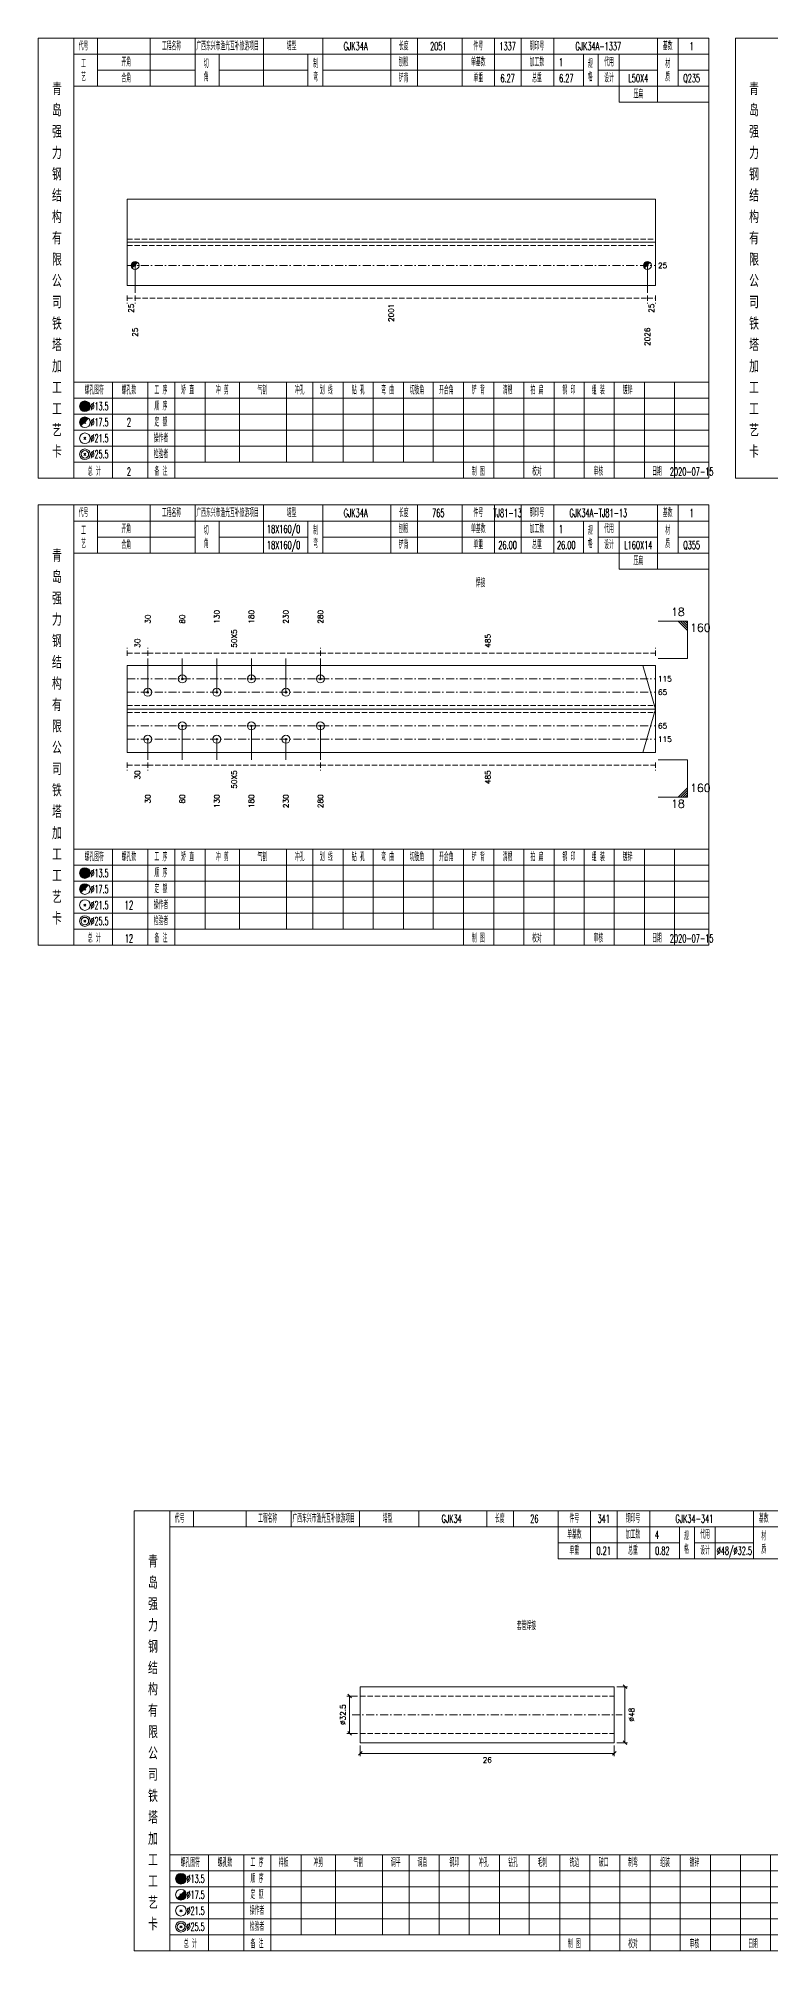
# Model space of a CAD drawing. Extents: x 0 to 2606, y -377 to 6479.
# Drawn here: x 0 to 275, y -377 to 340 of the extents above; entities that cross this region are included whole.
import ezdxf
from ezdxf.enums import TextEntityAlignment as Align

# ---------------------------------------------------------------- set-up
doc = ezdxf.new("R2010")
doc.units = 0
doc.header["$MEASUREMENT"] = 0
doc.linetypes.add('一点画线', pattern=[5.2, 3, -1, 0.2, -1])
doc.linetypes.add('虚线', pattern=[2.75, 2, -0.75])
doc.layers.get('0').update_dxf_attribs({"linetype": 'CONTINUOUS', "lineweight": 25})
for name, color, linetype, lineweight in [('1', 7, 'CONTINUOUS', 25), ('4', 7, 'CONTINUOUS', 25), ('5', 7, 'CONTINUOUS', 25)]:
    doc.layers.add(name, color=color, linetype=linetype, lineweight=lineweight)
doc.styles.get("Standard").update_dxf_attribs({"font": 'simplex.shx', "width": 0.7, "height": 3, "bigfont": 'gbhzfs.shx'})

msp = doc.modelspace()

# ---------------------------------------------------------------- linework, layer by layer
at = {"color": 7, "linetype": 'Continuous', "lineweight": 18}
for p, q in [((33.3, 279.7), (33.3, 247.3)), ((33.3, 279.7), (231.4, 279.7)), ((231.4, 279.7), (231.4, 247.3)), ((33.3, 263.5), (231.4, 263.5)), ((33.3, 104.81), (33.3, 72.19)), ((33.3, 104.81), (231.4, 104.81)), ((231.4, 104.81), (231.4, 72.19)), ((33.3, 88.5), (231.4, 88.5))]:
    msp.add_line(p, q, dxfattribs=at)
at = {"color": 1, "linetype": '虚线', "lineweight": 18}
for p, q in [((33.3, 264.7), (231.4, 264.7)), ((33.3, 262.3), (231.4, 262.3)), ((33.3, 89.81), (231.4, 89.81)), ((33.3, 87.19), (231.4, 87.19))]:
    msp.add_line(p, q, dxfattribs=at)
at = {"color": 3, "linetype": '一点画线', "lineweight": 13}
for p, q in [((33.3, 254.8), (231.4, 254.8)), ((33.3, 99.81), (231.4, 99.81)), ((33.3, 94.81), (231.4, 94.81)), ((33.3, 82.19), (231.4, 82.19)), ((33.3, 77.19), (231.4, 77.19))]:
    msp.add_line(p, q, dxfattribs=at)
at = {"color": 7, "linetype": 'Continuous', "lineweight": 13}
for p, q in [((36.3, 254.8), (36.3, 244.5)), ((228.4, 254.8), (228.4, 244.5)), ((243.4, 121.5), (232.4, 121.5)), ((239.9, 121.5), (243.4, 118)), ((240.78, 121.5), (243.4, 118.88)), ((241.65, 121.5), (243.4, 119.75)), ((242.53, 121.5), (243.4, 120.62)), ((243.4, 107.5), (243.4, 121.5)), ((41.07, 94.81), (41.07, 107.5)), ((54.02, 99.81), (54.02, 107.5)), ((66.96, 94.81), (66.96, 107.5)), ((79.91, 99.81), (79.91, 107.5)), ((92.86, 94.81), (92.86, 107.5)), ((105.81, 99.81), (105.81, 107.5)), ((231.4, 88.5), (226.74, 104.81)), ((243.4, 107.5), (232.4, 107.5)), ((40.77, 94.51), (41.37, 95.11)), ((41.37, 94.51), (40.77, 95.11)), ((53.72, 99.51), (54.32, 100.11)), ((54.32, 99.51), (53.72, 100.11)), ((66.66, 94.51), (67.26, 95.11)), ((67.26, 94.51), (66.66, 95.11)), ((79.61, 99.51), (80.21, 100.11)), ((80.21, 99.51), (79.61, 100.11)), ((92.56, 94.51), (93.16, 95.11)), ((93.16, 94.51), (92.56, 95.11)), ((105.51, 99.51), (106.11, 100.11)), ((106.11, 99.51), (105.51, 100.11)), ((231.4, 88.5), (226.74, 72.19)), ((54.02, 82.19), (54.02, 69.5)), ((79.91, 82.19), (79.91, 69.5)), ((105.81, 82.19), (105.81, 69.5)), ((41.07, 77.19), (41.07, 69.5)), ((66.96, 77.19), (66.96, 69.5)), ((92.86, 77.19), (92.86, 69.5)), ((243.4, 69.5), (232.4, 69.5)), ((243.4, 69.5), (243.4, 55.5)), ((239.9, 55.5), (243.4, 59)), ((240.78, 55.5), (243.4, 58.12)), ((243.4, 55.5), (232.4, 55.5)), ((241.65, 55.5), (243.4, 57.25)), ((242.53, 55.5), (243.4, 56.38))]:
    msp.add_line(p, q, dxfattribs=at)
at = {"color": 8, "linetype": '虚线', "lineweight": 9}
for p, q in [((33.3, 243.5), (33.3, 240.5)), ((33.3, 242.5), (36.3, 242.5)), ((36.3, 243.5), (36.3, 240.5)), ((36.3, 243.5), (36.3, 240.5)), ((36.3, 242.5), (228.4, 242.5)), ((228.4, 243.5), (228.4, 240.5)), ((228.4, 243.5), (228.4, 240.5)), ((228.4, 242.5), (231.4, 242.5)), ((231.4, 243.5), (231.4, 240.5)), ((33.3, 108.5), (33.3, 111.5)), ((33.3, 109.5), (41.07, 109.5)), ((41.07, 108.5), (41.07, 111.5)), ((41.07, 108.5), (41.07, 111.5)), ((41.07, 109.5), (105.81, 109.5)), ((105.81, 108.5), (105.81, 111.5)), ((105.81, 108.5), (105.81, 111.5)), ((105.81, 109.5), (231.4, 109.5)), ((231.4, 108.5), (231.4, 111.5)), ((33.3, 68.5), (33.3, 65.5)), ((33.3, 67.5), (41.07, 67.5)), ((41.07, 68.5), (41.07, 65.5)), ((41.07, 68.5), (41.07, 65.5)), ((41.07, 67.5), (105.81, 67.5)), ((105.81, 68.5), (105.81, 65.5)), ((105.81, 68.5), (105.81, 65.5)), ((105.81, 67.5), (231.4, 67.5)), ((231.4, 68.5), (231.4, 65.5))]:
    msp.add_line(p, q, dxfattribs=at)
at = {"color": 7, "linetype": 'Continuous', "lineweight": 13}
for centre in [(54.02, 99.81), (79.91, 99.81), (105.81, 99.81), (41.07, 94.81), (66.96, 94.81), (92.86, 94.81)]:
    msp.add_circle(centre, 1.5, dxfattribs=at)
at = {"layer": '1', "color": 7, "linetype": 'Continuous', "lineweight": 0}
for p, q in [((36, 254.5), (36.6, 255.1)), ((36, 255.1), (36.6, 254.5)), ((228.1, 254.5), (228.7, 255.1)), ((228.1, 255.1), (228.7, 254.5))]:
    msp.add_line(p, q, dxfattribs=at)
at = {"layer": '1', "color": 7, "linetype": 'Continuous', "lineweight": 18}
for p, q in [((33.3, 247.3), (231.4, 247.3)), ((33.3, 72.19), (231.4, 72.19))]:
    msp.add_line(p, q, dxfattribs=at)
at = {"layer": '1', "color": 7, "linetype": 'Continuous', "lineweight": 13}
for p, q in [((53.72, 81.89), (54.32, 82.49)), ((54.32, 81.89), (53.72, 82.49)), ((79.61, 81.89), (80.21, 82.49)), ((80.21, 81.89), (79.61, 82.49)), ((105.51, 81.89), (106.11, 82.49)), ((106.11, 81.89), (105.51, 82.49)), ((40.77, 76.89), (41.37, 77.49)), ((41.37, 76.89), (40.77, 77.49)), ((66.66, 76.89), (67.26, 77.49)), ((67.26, 76.89), (66.66, 77.49)), ((92.56, 76.89), (93.16, 77.49)), ((93.16, 76.89), (92.56, 77.49))]:
    msp.add_line(p, q, dxfattribs=at)
for centre in [(36.3, 254.8), (228.4, 254.8), (54.02, 82.19), (79.91, 82.19), (105.81, 82.19), (41.07, 77.19), (66.96, 77.19), (92.86, 77.19)]:
    msp.add_circle(centre, 1.5, dxfattribs=at)
for centre, radius in [((36.3, 254.8), 1.35), ((36.3, 254.8), 1.2), ((36.3, 254.8), 1.05), ((36.3, 254.8), 0.9), ((36.3, 254.8), 0.75), ((36.3, 254.8), 0.6), ((36.3, 254.8), 0.45), ((36.3, 254.8), 0.3), ((36.3, 254.8), 0.15), ((228.4, 254.8), 1.35), ((228.4, 254.8), 1.2), ((228.4, 254.8), 1.05), ((228.4, 254.8), 0.9), ((228.4, 254.8), 0.75), ((228.4, 254.8), 0.6), ((228.4, 254.8), 0.45), ((228.4, 254.8), 0.3), ((228.4, 254.8), 0.15)]:
    msp.add_arc(centre, radius, 45, 225, dxfattribs=at)
at = {"layer": '4', "color": 1, "linetype": 'Continuous', "lineweight": 18}
for p, q in [((13.3, 175), (13.3, 340)), ((22.2, 322), (22.2, 340)), ((42, 322), (42, 340)), ((58.8, 322), (58.8, 340)), ((84.4, 322), (84.4, 340)), ((106.7, 322), (106.7, 340)), ((132.2, 322), (132.2, 340)), ((142.2, 322), (142.2, 340)), ((158.9, 322), (158.9, 340)), ((171.1, 322), (171.1, 340)), ((181.1, 322), (181.1, 340)), ((193.3, 322), (193.3, 340)), ((232.2, 316), (232.2, 340)), ((240, 322), (240, 340)), ((13.3, 334), (251.4, 334)), ((67.8, 322), (67.8, 334)), ((101.1, 322), (101.1, 334)), ((204.4, 322), (204.4, 334)), ((210, 322), (210, 334)), ((217.8, 316), (217.8, 334)), ((22.2, 328), (58.8, 328)), ((67.8, 328), (101.1, 328)), ((106.7, 328), (204.4, 328)), ((210, 328), (232.2, 328)), ((240, 328), (251.4, 328)), ((13.3, 322), (251.4, 322)), ((217.8, 316), (251.4, 316)), ((13.3, 211), (251.4, 211)), ((27.8, 175), (27.8, 211)), ((41.1, 175), (41.1, 211)), ((51.2, 175), (51.2, 211)), ((62.6, 181), (62.6, 211)), ((75.5, 181), (75.5, 211)), ((93.1, 181), (93.1, 211)), ((103, 181), (103, 211)), ((114.3, 181), (114.3, 211)), ((125.6, 181), (125.6, 211)), ((136.9, 181), (136.9, 211)), ((148.1, 181), (148.1, 211)), ((159.5, 181), (159.5, 211)), ((170.8, 181), (170.8, 211)), ((182.1, 181), (182.1, 211)), ((193.4, 181), (193.4, 211)), ((204.7, 181), (204.7, 211)), ((216, 181), (216, 211)), ((227.3, 181), (227.3, 211)), ((238.6, 181), (238.6, 211)), ((13.3, 205), (251.4, 205)), ((13.3, 199), (251.4, 199)), ((13.3, 193), (251.4, 193)), ((13.3, 187), (251.4, 187)), ((13.3, 181), (251.4, 181)), ((159.5, 175), (159.5, 181)), ((170.8, 175), (170.8, 181)), ((182.1, 175), (182.1, 181)), ((193.4, 175), (193.4, 181)), ((204.7, 175), (204.7, 181)), ((216, 175), (216, 181)), ((227.3, 175), (227.3, 181)), ((238.6, 175), (238.6, 181)), ((13.3, 0), (13.3, 165)), ((22.2, 147), (22.2, 165)), ((42, 147), (42, 165)), ((58.8, 147), (58.8, 165)), ((84.4, 147), (84.4, 165)), ((106.7, 147), (106.7, 165)), ((132.2, 147), (132.2, 165)), ((142.2, 147), (142.2, 165)), ((158.9, 147), (158.9, 165)), ((171.1, 147), (171.1, 165)), ((181.1, 147), (181.1, 165)), ((193.3, 147), (193.3, 165)), ((232.2, 141), (232.2, 165)), ((240, 147), (240, 165)), ((13.3, 159), (251.4, 159)), ((67.8, 147), (67.8, 159)), ((101.1, 147), (101.1, 159)), ((204.4, 147), (204.4, 159)), ((210, 147), (210, 159)), ((217.8, 141), (217.8, 159)), ((22.2, 153), (58.8, 153)), ((67.8, 153), (101.1, 153)), ((106.7, 153), (204.4, 153)), ((210, 153), (232.2, 153)), ((240, 153), (251.4, 153)), ((13.3, 147), (251.4, 147)), ((217.8, 141), (251.4, 141)), ((13.3, 36), (251.4, 36)), ((27.8, 0), (27.8, 36)), ((41.1, 0), (41.1, 36)), ((51.2, 0), (51.2, 36)), ((62.6, 6), (62.6, 36)), ((75.5, 6), (75.5, 36)), ((93.1, 6), (93.1, 36)), ((103, 6), (103, 36)), ((114.3, 6), (114.3, 36)), ((125.6, 6), (125.6, 36)), ((136.9, 6), (136.9, 36)), ((148.1, 6), (148.1, 36)), ((159.5, 6), (159.5, 36)), ((170.8, 6), (170.8, 36)), ((182.1, 6), (182.1, 36)), ((193.4, 6), (193.4, 36)), ((204.7, 6), (204.7, 36)), ((216, 6), (216, 36)), ((227.3, 6), (227.3, 36)), ((238.6, 6), (238.6, 36)), ((13.3, 30), (251.4, 30)), ((13.3, 24), (251.4, 24)), ((13.3, 18), (251.4, 18)), ((13.3, 12), (251.4, 12)), ((13.3, 6), (251.4, 6)), ((159.5, 0), (159.5, 6)), ((170.8, 0), (170.8, 6)), ((182.1, 0), (182.1, 6)), ((193.4, 0), (193.4, 6)), ((204.7, 0), (204.7, 6)), ((216, 0), (216, 6)), ((227.3, 0), (227.3, 6)), ((238.6, 0), (238.6, 6)), ((49.32, -377.06), (49.32, -212.06)), ((58.22, -218.06), (58.22, -212.06)), ((78.02, -218.06), (78.02, -212.06)), ((94.82, -218.06), (94.82, -212.06)), ((120.42, -218.06), (120.42, -212.06)), ((142.72, -218.06), (142.72, -212.06)), ((168.22, -218.06), (168.22, -212.06)), ((178.22, -218.06), (178.22, -212.06)), ((194.92, -230.06), (194.92, -212.06)), ((207.12, -230.06), (207.12, -212.06)), ((217.12, -230.06), (217.12, -212.06)), ((229.32, -230.06), (229.32, -212.06)), ((268.22, -230.06), (268.22, -212.06)), ((49.32, -218.06), (287.42, -218.06)), ((240.42, -230.06), (240.42, -218.06)), ((246.02, -230.06), (246.02, -218.06)), ((253.82, -230.06), (253.82, -218.06)), ((194.92, -224.06), (240.42, -224.06)), ((246.02, -224.06), (268.22, -224.06)), ((194.92, -230.06), (287.42, -230.06)), ((49.32, -341.06), (287.42, -341.06)), ((63.82, -377.06), (63.82, -341.06)), ((77.12, -377.06), (77.12, -341.06)), ((87.22, -377.06), (87.22, -341.06)), ((98.62, -371.06), (98.62, -341.06)), ((111.52, -371.06), (111.52, -341.06)), ((129.12, -371.06), (129.12, -341.06)), ((139.02, -371.06), (139.02, -341.06)), ((150.32, -371.06), (150.32, -341.06)), ((161.62, -371.06), (161.62, -341.06)), ((172.92, -371.06), (172.92, -341.06)), ((184.12, -371.06), (184.12, -341.06)), ((195.52, -371.06), (195.52, -341.06)), ((206.82, -371.06), (206.82, -341.06)), ((218.12, -371.06), (218.12, -341.06)), ((229.42, -371.06), (229.42, -341.06)), ((240.72, -371.06), (240.72, -341.06)), ((252.02, -371.06), (252.02, -341.06)), ((263.32, -371.06), (263.32, -341.06)), ((274.62, -371.06), (274.62, -341.06)), ((49.32, -347.06), (287.42, -347.06)), ((49.32, -353.06), (287.42, -353.06)), ((49.32, -359.06), (287.42, -359.06)), ((49.32, -365.06), (287.42, -365.06)), ((49.32, -371.06), (287.42, -371.06)), ((195.52, -377.06), (195.52, -371.06)), ((206.82, -377.06), (206.82, -371.06)), ((218.12, -377.06), (218.12, -371.06)), ((229.42, -377.06), (229.42, -371.06)), ((240.72, -377.06), (240.72, -371.06)), ((252.02, -377.06), (252.02, -371.06)), ((263.32, -377.06), (263.32, -371.06)), ((274.62, -377.06), (274.62, -371.06))]:
    msp.add_line(p, q, dxfattribs=at)
at = {"layer": '4', "color": 7, "linetype": 'Continuous', "lineweight": 13}
for p, q in [((17.3, 201.8), (17.7, 202.2)), ((17.7, 201.8), (17.3, 202.2)), ((17.1, 189.6), (17.9, 190.4)), ((17.9, 189.6), (17.1, 190.4)), ((17.1, 183.6), (17.9, 184.4)), ((17.9, 183.6), (17.1, 184.4)), ((17.3, 26.8), (17.7, 27.2)), ((17.7, 26.8), (17.3, 27.2)), ((17.1, 14.6), (17.9, 15.4)), ((17.9, 14.6), (17.1, 15.4)), ((17.1, 8.6), (17.9, 9.4)), ((17.9, 8.6), (17.1, 9.4)), ((53.32, -350.26), (53.72, -349.86)), ((53.72, -350.26), (53.32, -349.86)), ((52.11, -357.48), (54.94, -354.65)), ((53.12, -355.66), (53.92, -356.46)), ((53.12, -362.46), (53.92, -361.66)), ((53.12, -361.66), (53.92, -362.46)), ((53.12, -368.46), (53.92, -367.66)), ((53.12, -367.66), (53.92, -368.46))]:
    msp.add_line(p, q, dxfattribs=at)
at = {"layer": '4', "color": 7, "linetype": 'Continuous', "lineweight": 0}
for p, q in [((17.1, 195.6), (17.9, 196.4)), ((17.1, 196.4), (17.9, 195.6)), ((17.1, 20.6), (17.9, 21.4)), ((17.1, 21.4), (17.9, 20.6))]:
    msp.add_line(p, q, dxfattribs=at)
at = {"layer": '4', "color": 1, "linetype": 'Continuous', "lineweight": 18}
for points in [[(0, 340), (0, 175), (251.4, 175), (251.4, 340)], [(261.4, 340), (261.4, 175), (512.8, 175), (512.8, 340)], [(0, 165), (0, 0), (251.4, 0), (251.4, 165)], [(36.02, -212.06), (36.02, -377.06), (287.42, -377.06), (287.42, -212.06)]]:
    msp.add_lwpolyline(points, close=True, dxfattribs=at)
at = {"layer": '4', "color": 7, "linetype": 'Continuous', "lineweight": 13}
for centre, radius in [((17.5, 202), 2), ((17.5, 202), 1.8), ((17.5, 202), 1.6), ((17.5, 202), 1.4), ((17.5, 202), 1.2), ((17.5, 202), 1), ((17.5, 202), 0.8), ((17.5, 202), 0.6), ((17.5, 202), 0.4), ((17.5, 202), 0.2), ((17.5, 196), 2), ((17.5, 190), 2), ((17.5, 184), 2), ((17.5, 184), 1.4), ((17.5, 27), 2), ((17.5, 27), 1.8), ((17.5, 21), 2), ((17.5, 27), 1.6), ((17.5, 27), 1.4), ((17.5, 27), 1.2), ((17.5, 27), 1), ((17.5, 27), 0.8), ((17.5, 27), 0.6), ((17.5, 27), 0.4), ((17.5, 27), 0.2), ((17.5, 15), 2), ((17.5, 9), 2), ((17.5, 9), 1.4), ((53.52, -350.06), 2), ((53.52, -350.06), 1.8), ((53.52, -350.06), 1.6), ((53.52, -350.06), 1.4), ((53.52, -350.06), 1.2), ((53.52, -350.06), 1), ((53.52, -350.06), 0.8), ((53.52, -350.06), 0.6), ((53.52, -350.06), 0.4), ((53.52, -350.06), 0.2), ((53.52, -356.06), 2), ((53.52, -362.06), 2), ((53.52, -368.06), 2), ((53.52, -368.06), 1.4)]:
    msp.add_circle(centre, radius, dxfattribs=at)
for centre, radius, start, end in [((17.5, 196), 1.8, 45, 225), ((17.5, 196), 1.6, 45, 225), ((17.5, 196), 1.4, 45, 225), ((17.5, 196), 1.2, 45, 225), ((17.5, 196), 1, 45, 225), ((17.5, 196), 0.8, 45, 225), ((17.5, 196), 0.6, 45, 225), ((17.5, 196), 0.4, 45, 225), ((17.5, 196), 0.2, 45, 225), ((17.5, 21), 1.8, 45, 225), ((17.5, 21), 1.6, 45, 225), ((17.5, 21), 1.4, 45, 225), ((17.5, 21), 1.2, 45, 225), ((17.5, 21), 1, 45, 225), ((17.5, 21), 0.8, 45, 225), ((17.5, 21), 0.6, 45, 225), ((17.5, 21), 0.4, 45, 225), ((17.5, 21), 0.2, 45, 225), ((53.52, -356.06), 1.8, 225, 45), ((53.52, -356.06), 1.6, 225, 45), ((53.52, -356.06), 1.4, 225, 45), ((53.52, -356.06), 1.2, 225, 45), ((53.52, -356.06), 1, 225, 45), ((53.52, -356.06), 0.8, 225, 45), ((53.52, -356.06), 0.6, 225, 45), ((53.52, -356.06), 0.4, 225, 45), ((53.52, -356.06), 0.2, 225, 45)]:
    msp.add_arc(centre, radius, start, end, dxfattribs=at)
at = {"layer": '5', "color": 7, "linetype": 'Continuous', "lineweight": 13}
for p, q in [((120.75, -278.06), (215.99, -278.06)), ((120.75, -299.06), (120.75, -278.06)), ((215.99, -278.06), (215.99, -299.06)), ((120.75, -299.06), (215.99, -299.06))]:
    msp.add_line(p, q, dxfattribs=at)
at = {"layer": '5', "color": 134, "linetype": 'Continuous', "lineweight": 13}
for p, q in [((220.99, -278.06), (216.99, -278.06)), ((219.29, -277.35), (220.7, -278.77)), ((219.99, -278.06), (219.99, -299.06)), ((115.75, -281.56), (119.75, -281.56)), ((117.46, -282.27), (116.05, -280.85)), ((116.75, -281.56), (116.75, -295.56)), ((115.75, -295.56), (119.75, -295.56)), ((117.46, -296.27), (116.05, -294.85)), ((120.75, -304.06), (120.75, -300.06)), ((215.99, -304.06), (215.99, -300.06)), ((220.99, -299.06), (216.99, -299.06)), ((219.29, -298.35), (220.7, -299.77)), ((121.46, -302.35), (120.05, -303.77)), ((120.75, -303.06), (215.99, -303.06)), ((216.7, -302.35), (215.29, -303.77))]:
    msp.add_line(p, q, dxfattribs=at)
at = {"layer": '5', "color": 9, "linetype": '虚线', "lineweight": 13}
for p, q in [((120.75, -281.56), (215.99, -281.56)), ((120.75, -295.56), (215.99, -295.56))]:
    msp.add_line(p, q, dxfattribs=at)
at = {"layer": '5', "color": 1, "linetype": '一点画线', "lineweight": 13}
msp.add_line((117.75, -288.56), (218.99, -288.56), dxfattribs=at)

# ---------------------------------------------------------------- texts
at = {"color": 7, "linetype": 'Continuous', "lineweight": 13}
for s, p in [('25', (232.4, 254.8)), ('115', (232.4, 99.81)), ('65', (232.4, 94.81)), ('65', (232.4, 82.19)), ('115', (232.4, 77.19))]:
    msp.add_text(s, height=2, dxfattribs=at).set_placement(p, align=Align.MIDDLE_LEFT)
at = {"color": 8, "linetype": 'Continuous', "lineweight": 9}
for s, p in [('25', (34.8, 240.5)), ('2001', (132.35, 240.5)), ('25', (229.9, 240.5)), ('30', (37.18, 65.5)), ('50X5', (73.44, 65.5)), ('485', (168.6, 65.5))]:
    msp.add_text(s, height=2, rotation=90, dxfattribs=at).set_placement(p, align=Align.MIDDLE_RIGHT)
at = {"color": 7, "linetype": 'Continuous', "lineweight": 13}
for s, p in [('30', (41.07, 120.5)), ('80', (54.02, 120.5)), ('130', (66.96, 120.5)), ('180', (79.91, 120.5)), ('230', (92.86, 120.5)), ('280', (105.81, 120.5))]:
    msp.add_text(s, height=2, rotation=90, dxfattribs=at).set_placement(p, align=Align.MIDDLE_LEFT)
msp.add_text('18', height=3, dxfattribs=at).set_placement((242.4, 122.5), align=Align.BOTTOM_RIGHT)
at = {"color": 8, "linetype": 'Continuous', "lineweight": 9}
for s, p in [('50X5', (73.44, 111.5)), ('485', (168.6, 111.5)), ('30', (37.18, 111.5))]:
    msp.add_text(s, height=2, rotation=90, dxfattribs=at).set_placement(p, align=Align.MIDDLE_LEFT)
at = {"color": 7, "linetype": 'Continuous', "lineweight": 13}
msp.add_text('160', height=3, dxfattribs=at).set_placement((244.4, 120.5), align=Align.TOP_LEFT)
msp.add_text('160', height=3, dxfattribs=at).set_placement((244.4, 56.5), align=Align.BOTTOM_LEFT)
msp.add_text('18', height=3, dxfattribs=at).set_placement((242.4, 54.5), align=Align.TOP_RIGHT)
at = {"layer": '1', "color": 7, "linetype": 'Continuous', "lineweight": 13}
for s, p in [('25', (36.3, 231.5)), ('2026', (228.4, 231.5)), ('30', (41.07, 56.5)), ('80', (54.02, 56.5)), ('130', (66.96, 56.5)), ('180', (79.91, 56.5)), ('230', (92.86, 56.5)), ('280', (105.81, 56.5))]:
    msp.add_text(s, height=2, rotation=90, dxfattribs=at).set_placement(p, align=Align.MIDDLE_RIGHT)
at = {"layer": '4', "color": 1, "linetype": 'Continuous', "lineweight": 13}
for s, height, width, p in [('代号', 3, 0.6, (17, 337)), ('工程名称', 3, 0.6, (50, 337)), ('广西东兴市渔光互补旅游项目', 3, 0.6, (71, 337)), ('塔型', 3, 0.6, (95, 337)), ('GJK34A', 3, 0.6, (119, 337)), ('长度', 3, 0.6, (137, 337)), ('2051', 3, 0.6, (150, 337)), ('件号', 3, 0.6, (165, 337)), ('1337', 3, 0.6, (176, 337)), ('钢印号', 3, 0.6, (187, 337)), ('GJK34A-1337', 3, 0.6, (210, 337)), ('基数', 3, 0.6, (236, 337)), ('1', 3, 0.6, (245, 337)), ('工', 3, 0.6, (17, 330.4)), ('开角', 3, 0.6, (33, 331)), ('切', 3, 0.6, (63, 330.4)), ('制', 3, 0.6, (104, 330.4)), ('刨根', 3, 0.6, (137, 331)), ('单基数', 3, 0.6, (165, 331)), ('加工数', 3, 0.6, (187, 331)), ('1', 3, 0.6, (196, 331)), ('规', 3, 0.6, (207, 330.4)), ('代用', 3, 0.6, (214, 331)), ('材', 3, 0.6, (236, 330.4)), ('青', 4.6, 0.8, (7, 321)), ('艺', 3, 0.6, (17, 325.4)), ('合角', 3, 0.6, (33, 325)), ('角', 3, 0.6, (63, 325.4)), ('弯', 3, 0.6, (104, 325.4)), ('铲背', 3, 0.6, (137, 325)), ('单重', 3, 0.6, (165, 325)), ('6.27', 3, 0.6, (176, 325)), ('总重', 3, 0.6, (187, 325)), ('6.27', 3, 0.6, (198, 325)), ('格', 3, 0.6, (207, 325.4)), ('设计', 3, 0.6, (214, 325)), ('L50X4', 3, 0.6, (225, 325)), ('质', 3, 0.6, (236, 325.4)), ('Q235', 3, 0.6, (245, 325)), ('青', 4.6, 0.8, (268.4, 321)), ('岛', 4.6, 0.8, (7, 313)), ('压扁', 3, 0.6, (225, 319)), ('岛', 4.6, 0.8, (268.4, 313)), ('强', 4.6, 0.8, (7, 305)), ('强', 4.6, 0.8, (268.4, 305)), ('力', 4.6, 0.8, (7, 297)), ('力', 4.6, 0.8, (268.4, 297)), ('钢', 4.6, 0.8, (7, 289)), ('钢', 4.6, 0.8, (268.4, 289)), ('结', 4.6, 0.8, (7, 281)), ('结', 4.6, 0.8, (268.4, 281)), ('构', 4.6, 0.8, (7, 273)), ('构', 4.6, 0.8, (268.4, 273)), ('有', 4.6, 0.8, (7, 265)), ('有', 4.6, 0.8, (268.4, 265)), ('限', 4.6, 0.8, (7, 257)), ('限', 4.6, 0.8, (268.4, 257)), ('公', 4.6, 0.8, (7, 249)), ('公', 4.6, 0.8, (268.4, 249)), ('司', 4.6, 0.8, (7, 241)), ('司', 4.6, 0.8, (268.4, 241)), ('铁', 4.6, 0.8, (7, 233)), ('铁', 4.6, 0.8, (268.4, 233)), ('塔', 4.6, 0.8, (7, 225)), ('塔', 4.6, 0.8, (268.4, 225)), ('加', 4.6, 0.8, (7, 217)), ('加', 4.6, 0.8, (268.4, 217)), ('工', 4.6, 0.8, (7, 209)), ('螺孔图符', 3, 0.6, (21, 208)), ('螺孔数', 3, 0.6, (34, 208)), ('工 序', 3, 0.6, (46, 208)), ('矫 直', 3, 0.6, (56, 208)), ('冲 剪', 3, 0.6, (69, 208)), ('气割', 3, 0.6, (84, 208)), ('冲孔', 3, 0.6, (98, 208)), ('划 线', 3, 0.6, (108, 208)), ('钻 孔', 3, 0.6, (120, 208)), ('弯 曲', 3, 0.6, (131, 208)), ('切肢角', 3, 0.6, (142, 208)), ('开合角', 3, 0.6, (153, 208)), ('铲 背', 3, 0.6, (165, 208)), ('清根', 3, 0.6, (176, 208)), ('拍 扁', 3, 0.6, (187, 208)), ('钢 印', 3, 0.6, (199, 208)), ('组 装', 3, 0.6, (210, 208)), ('镀锌', 3, 0.6, (221, 208)), ('工', 4.6, 0.8, (268.4, 209)), ('工', 4.6, 0.8, (7, 201)), ('%%C13.5', 3, 0.5, (23, 202)), ('顺 序', 3, 0.6, (46, 202)), ('工', 4.6, 0.8, (268.4, 201)), ('艺', 4.6, 0.8, (7, 193)), ('%%C17.5', 3, 0.5, (23, 196)), ('2', 3.2, 0.6, (34, 196)), ('定 额', 3, 0.6, (46, 196)), ('艺', 4.6, 0.8, (268.4, 193)), ('卡', 4.6, 0.8, (7, 185)), ('%%C21.5', 3, 0.5, (23, 190)), ('操作者', 3, 0.6, (46, 190)), ('卡', 4.6, 0.8, (268.4, 185)), ('总 计', 3, 0.6, (21, 177.5)), ('%%C25.5', 3, 0.5, (23, 184)), ('检验者', 3, 0.6, (46, 184)), ('备 注', 3, 0.6, (46, 177.5)), ('制 图', 3, 0.6, (165, 177.5)), ('校对', 3, 0.6, (187, 177.5)), ('审核', 3, 0.6, (210, 177.5)), ('日期', 3, 0.6, (232, 177.5)), ('2', 3, 0.6, (34, 177.5)), ('2020-07-15', 3, 0.6, (245, 177.5)), ('代号', 3, 0.6, (17, 162)), ('开角', 3, 0.6, (33, 156)), ('工程名称', 3, 0.6, (50, 162)), ('广西东兴市渔光互补旅游项目', 3, 0.6, (71, 162)), ('18X160/0', 3, 0.6, (92, 156)), ('塔型', 3, 0.6, (95, 162)), ('GJK34A', 3, 0.6, (119, 162)), ('刨根', 3, 0.6, (137, 156)), ('长度', 3, 0.6, (137, 162)), ('765', 3, 0.6, (150, 162)), ('单基数', 3, 0.6, (165, 156)), ('件号', 3, 0.6, (165, 162)), ('TJ81-13', 3, 0.6, (176, 162)), ('加工数', 3, 0.6, (187, 156)), ('钢印号', 3, 0.6, (187, 162)), ('GJK34A-TJ81-13', 3, 0.6, (210, 162)), ('代用', 3, 0.6, (214, 156)), ('基数', 3, 0.6, (236, 162)), ('1', 3, 0.6, (245, 162)), ('工', 3, 0.6, (17, 155.4)), ('艺', 3, 0.6, (17, 150.4)), ('合角', 3, 0.6, (33, 150)), ('切', 3, 0.6, (63, 155.4)), ('角', 3, 0.6, (63, 150.4)), ('18X160/0', 3, 0.6, (92, 150)), ('制', 3, 0.6, (104, 155.4)), ('弯', 3, 0.6, (104, 150.4)), ('铲背', 3, 0.6, (137, 150)), ('单重', 3, 0.6, (165, 150)), ('26.00', 3, 0.6, (176, 150)), ('总重', 3, 0.6, (187, 150)), ('26.00', 3, 0.6, (198, 150)), ('1', 3, 0.6, (196, 156)), ('格', 3, 0.6, (207, 150.4)), ('规', 3, 0.6, (207, 155.4)), ('设计', 3, 0.6, (214, 150)), ('L160X14', 3, 0.6, (225, 150)), ('材', 3, 0.6, (236, 155.4)), ('质', 3, 0.6, (236, 150.4)), ('Q355', 3, 0.6, (245, 150)), ('青', 4.6, 0.8, (7, 146)), ('压扁', 3, 0.6, (225, 144)), ('岛', 4.6, 0.8, (7, 138)), ('强', 4.6, 0.8, (7, 130)), ('力', 4.6, 0.8, (7, 122)), ('钢', 4.6, 0.8, (7, 114)), ('结', 4.6, 0.8, (7, 106)), ('构', 4.6, 0.8, (7, 98)), ('有', 4.6, 0.8, (7, 90)), ('限', 4.6, 0.8, (7, 82)), ('公', 4.6, 0.8, (7, 74)), ('司', 4.6, 0.8, (7, 66)), ('铁', 4.6, 0.8, (7, 58)), ('塔', 4.6, 0.8, (7, 50)), ('加', 4.6, 0.8, (7, 42)), ('工', 4.6, 0.8, (7, 34)), ('螺孔图符', 3, 0.6, (21, 33)), ('螺孔数', 3, 0.6, (34, 33)), ('顺 序', 3, 0.6, (46, 27)), ('工 序', 3, 0.6, (46, 33)), ('矫 直', 3, 0.6, (56, 33)), ('冲 剪', 3, 0.6, (69, 33)), ('气割', 3, 0.6, (84, 33)), ('冲孔', 3, 0.6, (98, 33)), ('划 线', 3, 0.6, (108, 33)), ('钻 孔', 3, 0.6, (120, 33)), ('弯 曲', 3, 0.6, (131, 33)), ('切肢角', 3, 0.6, (142, 33)), ('开合角', 3, 0.6, (153, 33)), ('铲 背', 3, 0.6, (165, 33)), ('清根', 3, 0.6, (176, 33)), ('拍 扁', 3, 0.6, (187, 33)), ('钢 印', 3, 0.6, (199, 33)), ('组 装', 3, 0.6, (210, 33)), ('镀锌', 3, 0.6, (221, 33)), ('工', 4.6, 0.8, (7, 26)), ('%%C13.5', 3, 0.5, (23, 27)), ('%%C17.5', 3, 0.5, (23, 21)), ('定 额', 3, 0.6, (46, 21)), ('艺', 4.6, 0.8, (7, 18)), ('%%C21.5', 3, 0.5, (23, 15)), ('12', 3.2, 0.6, (34, 15)), ('操作者', 3, 0.6, (46, 15)), ('卡', 4.6, 0.8, (7, 10)), ('%%C25.5', 3, 0.5, (23, 9)), ('检验者', 3, 0.6, (46, 9)), ('总 计', 3, 0.6, (21, 2.5)), ('12', 3, 0.6, (34, 2.5)), ('备 注', 3, 0.6, (46, 2.5)), ('制 图', 3, 0.6, (165, 2.5)), ('校对', 3, 0.6, (187, 2.5)), ('审核', 3, 0.6, (210, 2.5)), ('日期', 3, 0.6, (232, 2.5)), ('2020-07-15', 3, 0.6, (245, 2.5)), ('代号', 3, 0.6, (53.02, -215.06)), ('工程名称', 3, 0.6, (86.02, -215.06)), ('广西东兴市渔光互补旅游项目', 3, 0.6, (107.02, -215.06)), ('塔型', 3, 0.6, (131.02, -215.06)), ('GJK34', 3, 0.6, (155.02, -215.06)), ('长度', 3, 0.6, (173.02, -215.06)), ('26', 3, 0.6, (186.02, -215.06)), ('件号', 3, 0.6, (201.02, -215.06)), ('341', 3, 0.6, (212.02, -215.06)), ('钢印号', 3, 0.6, (223.02, -215.06)), ('GJK34-341', 3, 0.6, (246.02, -215.06)), ('基数', 3, 0.6, (272.02, -215.06)), ('单基数', 3, 0.6, (201.02, -221.06)), ('加工数', 3, 0.6, (223.02, -221.06)), ('4', 3, 0.6, (232.02, -221.06)), ('规', 3, 0.6, (243.02, -221.66)), ('代用', 3, 0.6, (250.02, -221.06)), ('材', 3, 0.6, (272.02, -221.66)), ('青', 4.6, 0.8, (43.02, -231.06)), ('单重', 3, 0.6, (201.02, -227.06)), ('0.21', 3, 0.6, (212.02, -227.06)), ('总重', 3, 0.6, (223.02, -227.06)), ('0.82', 3, 0.6, (234.02, -227.06)), ('格', 3, 0.6, (243.02, -226.66)), ('设计', 3, 0.6, (250.02, -227.06)), ('%%C48/%%C32.5', 3, 0.6, (261.02, -227.06)), ('质', 3, 0.6, (272.02, -226.66)), ('岛', 4.6, 0.8, (43.02, -239.06)), ('强', 4.6, 0.8, (43.02, -247.06)), ('力', 4.6, 0.8, (43.02, -255.06)), ('钢', 4.6, 0.8, (43.02, -263.06)), ('结', 4.6, 0.8, (43.02, -271.06)), ('构', 4.6, 0.8, (43.02, -279.06)), ('有', 4.6, 0.8, (43.02, -287.06)), ('限', 4.6, 0.8, (43.02, -295.06)), ('公', 4.6, 0.8, (43.02, -303.06)), ('司', 4.6, 0.8, (43.02, -311.06)), ('铁', 4.6, 0.8, (43.02, -319.06)), ('塔', 4.6, 0.8, (43.02, -327.06)), ('加', 4.6, 0.8, (43.02, -335.06)), ('工', 4.6, 0.8, (43.02, -343.06)), ('螺孔图符', 3, 0.6, (57.02, -344.06)), ('螺孔数', 3, 0.6, (70.02, -344.06)), ('工 序', 3, 0.6, (82.02, -344.06)), ('样板', 3, 0.6, (92.02, -344.06)), ('冲剪', 3, 0.6, (105.02, -344.06)), ('气割', 3, 0.6, (120.02, -344.06)), ('调平', 3, 0.6, (134.02, -344.06)), ('调直', 3, 0.6, (144.02, -344.06)), ('钢印', 3, 0.6, (156.02, -344.06)), ('冲孔', 3, 0.6, (167.02, -344.06)), ('钻孔', 3, 0.6, (178.02, -344.06)), ('毛刺', 3, 0.6, (189.02, -344.06)), ('铣边', 3, 0.6, (201.02, -344.06)), ('破口', 3, 0.6, (212.02, -344.06)), ('制弯', 3, 0.6, (223.02, -344.06)), ('组装', 3, 0.6, (235.02, -344.06)), ('镀锌', 3, 0.6, (246.02, -344.06)), ('工', 4.6, 0.8, (43.02, -351.06)), ('%%C13.5', 3, 0.5, (59.02, -350.06)), ('顺 序', 3, 0.6, (82.02, -350.06)), ('艺', 4.6, 0.8, (43.02, -359.06)), ('%%C17.5', 3, 0.5, (59.02, -356.06)), ('定 额', 3, 0.6, (82.02, -356.06)), ('卡', 4.6, 0.8, (43.02, -367.06)), ('%%C21.5', 3, 0.5, (59.02, -362.06)), ('操作者', 3, 0.6, (82.02, -362.06)), ('总 计', 3, 0.6, (57.02, -374.56)), ('%%C25.5', 3, 0.5, (59.02, -368.06)), ('检验者', 3, 0.6, (82.02, -368.06)), ('备 注', 3, 0.6, (82.02, -374.56)), ('制 图', 3, 0.6, (201.02, -374.56)), ('校对', 3, 0.6, (223.02, -374.56)), ('审核', 3, 0.6, (246.02, -374.56)), ('日期', 3, 0.6, (268.02, -374.56))]:
    msp.add_text(s, height=height, dxfattribs=dict(at, width=width)).set_placement(p, align=Align.MIDDLE_CENTER)
at = {"layer": '4', "color": 2, "linetype": 'Continuous', "lineweight": 13, "width": 0.6}
for s, p in [('焊接', (165.84, 135.72)), ('套管焊接', (183.06, -255.3))]:
    msp.add_text(s, height=3, dxfattribs=at).set_placement(p, align=Align.MIDDLE_CENTER)
at = {"layer": '5', "color": 134, "linetype": 'Continuous', "lineweight": 13}
for s, p in [('%%C32.5', (114.25, -288.56)), ('%%c48', (222.49, -288.56))]:
    msp.add_text(s, height=2, rotation=90, dxfattribs=at).set_placement(p, align=Align.MIDDLE_CENTER)
msp.add_text('26', height=2, dxfattribs=at).set_placement((168.37, -305.56), align=Align.MIDDLE_CENTER)

doc.saveas('drawing.dxf')
